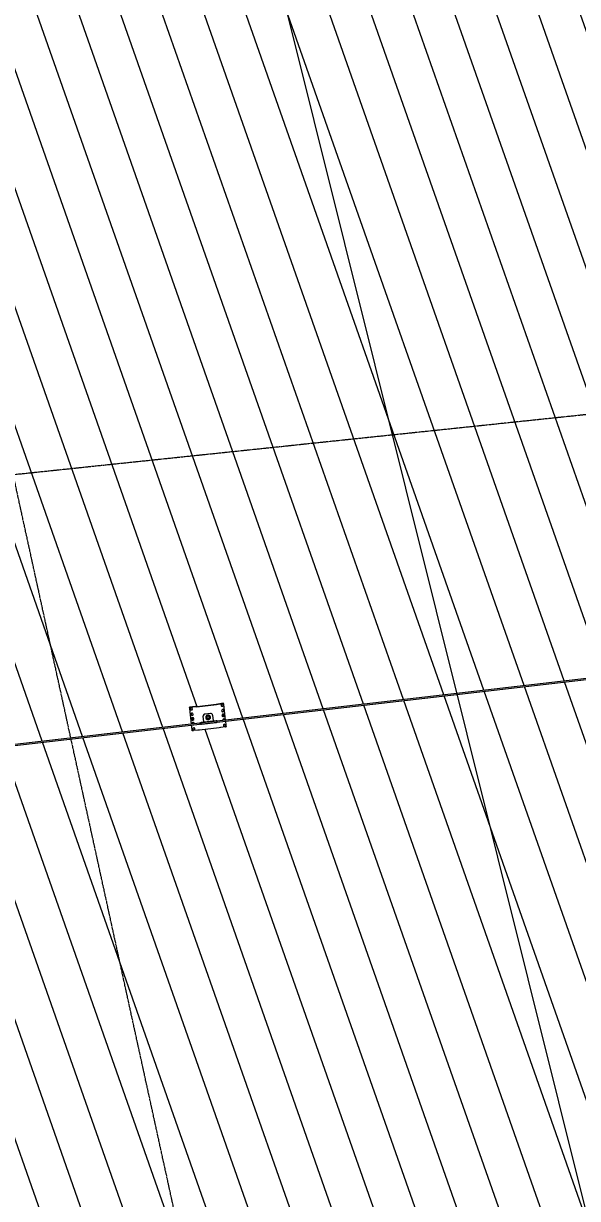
# Model space of a CAD drawing. Header units: millimetres. Extents: x -2355779 to -2216356, y 3874558 to 4068437.
# Drawn here: x -2323301 to -2318621, y 3975290 to 3985221 of the extents above; entities that cross this region are included whole.
import ezdxf

# ---------------------------------------------------------------- set-up
doc = ezdxf.new("R2010")
doc.units = ezdxf.units.MM
doc.linetypes.add('Grid Line', pattern=[21, 12, -3, 3, -3])
for name, color, linetype, lineweight in [('A-ANNO-DIMS', 211, 'Continuous', 5), ('A-ANNO-DIMS-200', 211, 'Continuous', 5), ('A-ROOF-PATT', 132, 'Continuous', 5), ('G-ANNO-SYMB', 111, 'Continuous', 5), ('Q-SPCQ', 91, 'Continuous', 5), ('S-GRID', 1, 'Continuous', 5)]:
    doc.layers.add(name, color=color, linetype=linetype, lineweight=lineweight)
doc.styles.add('Arial', font='arial.ttf', dxfattribs={"height": 500})
doc.dimstyles.new('2_5-Diagonal-_deg_-Decimal_O', dxfattribs={"dimscale": 304.8, "dimtxt": 510.1297, "dimasz": 0.984252, "dimexe": 0.656168, "dimexo": 0.0625, "dimgap": 0.984252, "dimtad": 1, "dimdec": 0, "dimzin": 0, "dimdsep": 46, "dimtxsty": 'Arial', "dimblk1": 'OBLIQUE', "dimblk2": 'OBLIQUE', "dimsah": 1, "dimcen": 0.09, "dimdle": 0.656168, "dimazin": 0, "dimtfac": 1, "dimtdec": 4, "dimtix": 1, "dimtmove": 0, "dimatfit": 3, "dimfxl": 3.28084, "dimfxlon": 1, "dimtvp": 1, "dimtfill": 1, "dimtolj": 1, "dimtzin": 0, "dimlwd": 15, "dimlwe": 15, "dimarcsym": 2})

# ---------------------------------------------------------------- blocks, each defined once
blk = doc.blocks.new('Static Line_Sayfa_Metal Deck_Pan Mount - Up to 15 _ pitch - Max 2 Users-1848369-GA - Part B 6m')
at = {"layer": 'Q-SPCQ'}
for p, q in [((-2316003.8, 3979979.9), (-2348375.7, 3976235.9)), ((-2348375.7, 3976227.9), (-2316002.9, 3979972)), ((-2321848.9, 3979447.5), (-2321898.5, 3979441.8)), ((-2321898.5, 3979441.6), (-2321848.8, 3979447.3)), ((-2321897.3, 3979431.6), (-2321898.5, 3979441.6)), ((-2321882.1, 3979299.4), (-2321897.3, 3979431.6)), ((-2321890.4, 3979426.1), (-2321890.4, 3979426)), ((-2321849.6, 3979447.3), (-2321888.6, 3979442.8)), ((-2321888.5, 3979442.7), (-2321851.1, 3979447)), ((-2321873.4, 3979432), (-2321873.4, 3979432.1)), ((-2321868.2, 3979386.6), (-2321868.2, 3979386.7)), ((-2321850.1, 3979447.1), (-2321836.9, 3979446.1)), ((-2321848.8, 3979447.3), (-2321848.9, 3979447.5)), ((-2321835.4, 3979446.4), (-2321848.6, 3979447.3)), ((-2321835.9, 3979446.2), (-2321671.2, 3979465.2)), ((-2321672.8, 3979465.1), (-2321834.4, 3979446.4)), ((-2321720.7, 3979389.1), (-2321770.4, 3979383.4)), ((-2321720.7, 3979389), (-2321770.3, 3979383.2)), ((-2321660.3, 3979469.1), (-2321671.8, 3979465.3)), ((-2321670.3, 3979465.4), (-2321658.7, 3979469.2)), ((-2321610.5, 3979475.1), (-2321660.1, 3979469.3)), ((-2321660.1, 3979469.2), (-2321610.4, 3979474.9)), ((-2321620.4, 3979473.8), (-2321659.3, 3979469.3)), ((-2321657.7, 3979469.3), (-2321620.3, 3979473.7)), ((-2321632.2, 3979456), (-2321632.1, 3979455.9)), ((-2321626.9, 3979410.6), (-2321626.9, 3979410.5)), ((-2321615.2, 3979461.9), (-2321615.2, 3979461.9)), ((-2321610.4, 3979474.9), (-2321610.5, 3979475.1)), ((-2321609.3, 3979464.9), (-2321610.4, 3979474.9)), ((-2321609.9, 3979416.5), (-2321610, 3979416.6)), ((-2321609.7, 3979467.1), (-2321609.8, 3979467.2)), ((-2321594, 3979332.7), (-2321609.3, 3979464.9)), ((-2321885.2, 3979380.7), (-2321885.2, 3979380.6)), ((-2321876.8, 3979253), (-2321881.3, 3979292.6)), ((-2321877.3, 3979346.4), (-2321872.8, 3979349.8)), ((-2321876.6, 3979340.8), (-2321877.3, 3979346.4)), ((-2321872.7, 3979349.6), (-2321877.2, 3979346.1)), ((-2321877.2, 3979346.1), (-2321876.5, 3979340.5)), ((-2321876.5, 3979340.5), (-2321871.4, 3979338.3)), ((-2321876.1, 3979301.3), (-2321876, 3979301.3)), ((-2321876, 3979301.3), (-2321875.9, 3979300.9)), ((-2321872.7, 3979349.6), (-2321872.8, 3979349.8)), ((-2321872.8, 3979349.8), (-2321867.7, 3979347.5)), ((-2321867.6, 3979347.2), (-2321872.7, 3979349.6)), ((-2321871.4, 3979338.3), (-2321866.9, 3979341.7)), ((-2321866.9, 3979341.7), (-2321867.6, 3979347.2)), ((-2321859.1, 3979307.2), (-2321859.1, 3979307.3)), ((-2321802.2, 3979311.6), (-2321806.3, 3979310.1)), ((-2321805.1, 3979299.7), (-2321800.8, 3979299.2)), ((-2321799.9, 3979312.1), (-2321802.2, 3979311.6)), ((-2321798.4, 3979299.2), (-2321800.8, 3979299.2)), ((-2321674, 3979326.7), (-2321799.9, 3979312.1)), ((-2321798.4, 3979299.2), (-2321672.5, 3979313.7)), ((-2321777.9, 3979317.5), (-2321783.5, 3979366.6)), ((-2321760.8, 3979349.7), (-2321760.8, 3979349.6)), ((-2321753.1, 3979352.3), (-2321753, 3979351.9)), ((-2321751, 3979352.5), (-2321751, 3979352.4)), ((-2321732.7, 3979358.9), (-2321732.7, 3979358.9)), ((-2321730.8, 3979359.7), (-2321730.9, 3979360.1)), ((-2321723.3, 3979362.8), (-2321723.3, 3979362.9)), ((-2321704.8, 3979379.1), (-2321704.9, 3979379.2)), ((-2321704.1, 3979375.8), (-2321698.4, 3979326.7)), ((-2321674, 3979326.7), (-2321671.7, 3979326.7)), ((-2321672.5, 3979313.7), (-2321670.2, 3979314.3)), ((-2321667.3, 3979326.1), (-2321671.7, 3979326.7)), ((-2321670.2, 3979314.3), (-2321666.1, 3979315.8)), ((-2321614.5, 3979379.7), (-2321619, 3979376.3)), ((-2321619, 3979376.3), (-2321618.4, 3979370.7)), ((-2321614.5, 3979379.4), (-2321618.9, 3979376)), ((-2321618.9, 3979376), (-2321618.3, 3979370.4)), ((-2321618.3, 3979370.4), (-2321613.2, 3979368.2)), ((-2321617.8, 3979331.2), (-2321617.8, 3979331.1)), ((-2321617.8, 3979331.1), (-2321617.7, 3979330.8)), ((-2321609.4, 3979377.4), (-2321614.5, 3979379.7)), ((-2321614.5, 3979379.4), (-2321614.5, 3979379.7)), ((-2321609.3, 3979377.1), (-2321614.5, 3979379.4)), ((-2321613.2, 3979368.2), (-2321608.7, 3979371.5)), ((-2321612.6, 3979285.8), (-2321612.6, 3979285.8)), ((-2321608.7, 3979371.5), (-2321609.3, 3979377.1)), ((-2321600.8, 3979337.1), (-2321600.8, 3979337.2)), ((-2321595.6, 3979291.7), (-2321595.6, 3979291.8)), ((-2321588.7, 3979286.3), (-2321593.3, 3979325.9)), ((-2321587.6, 3979276.5), (-2321588.7, 3979286.3)), ((-2321875.7, 3979243.2), (-2321876.8, 3979253)), ((-2321876.3, 3979250.9), (-2321876.3, 3979250.8)), ((-2321866.5, 3979244.2), (-2321875.7, 3979243.2)), ((-2321870.8, 3979256), (-2321870.8, 3979255.9)), ((-2321828.3, 3979248.5), (-2321865.7, 3979244.2)), ((-2321853.8, 3979261.9), (-2321853.9, 3979261.9)), ((-2321814, 3979247.7), (-2321827.3, 3979248.6)), ((-2321648.4, 3979266.8), (-2321813.1, 3979247.7)), ((-2321635.9, 3979270.8), (-2321647.4, 3979266.9)), ((-2321597.5, 3979275.2), (-2321634.9, 3979270.9)), ((-2321587.6, 3979276.5), (-2321596.7, 3979275.4))]:
    blk.add_line(p, q, dxfattribs=at)
at = {"layer": 'Q-SPCQ', "flags": 128}
for points in [[(-2321890.4, 3979426), (-2321890.3, 3979425.7), (-2321890.1, 3979425.4), (-2321890, 3979425), (-2321889.8, 3979424.7), (-2321889.6, 3979424.4), (-2321889.4, 3979424.1), (-2321889.2, 3979423.8), (-2321889, 3979423.5), (-2321888.8, 3979423.2), (-2321888.6, 3979423), (-2321888.3, 3979422.7), (-2321888.1, 3979422.4), (-2321887.8, 3979422.2), (-2321887.5, 3979422), (-2321887.2, 3979421.8), (-2321886.9, 3979421.6), (-2321886.6, 3979421.4), (-2321886.3, 3979421.2), (-2321886, 3979421), (-2321885.7, 3979420.8), (-2321885.3, 3979420.7), (-2321885, 3979420.6), (-2321884.7, 3979420.5), (-2321884.3, 3979420.4), (-2321884, 3979420.3), (-2321883.6, 3979420.2), (-2321883.3, 3979420.1), (-2321882.9, 3979420.1), (-2321882.6, 3979420), (-2321882.2, 3979420), (-2321881.8, 3979420), (-2321881.5, 3979420), (-2321881.1, 3979420.1), (-2321880.9, 3979420.1)], [(-2321880.9, 3979420.1), (-2321880.5, 3979420.1), (-2321880.2, 3979420.2), (-2321879.8, 3979420.3), (-2321879.5, 3979420.4), (-2321879.1, 3979420.5), (-2321878.8, 3979420.6), (-2321878.4, 3979420.7), (-2321878.1, 3979420.9), (-2321877.8, 3979421), (-2321877.5, 3979421.2), (-2321877.2, 3979421.4), (-2321876.9, 3979421.6), (-2321876.6, 3979421.8), (-2321876.3, 3979422), (-2321876, 3979422.2), (-2321875.7, 3979422.5), (-2321875.5, 3979422.7), (-2321875.2, 3979423), (-2321875, 3979423.2), (-2321874.8, 3979423.5), (-2321874.6, 3979423.8), (-2321874.4, 3979424.1), (-2321874.2, 3979424.4), (-2321874, 3979424.7), (-2321873.8, 3979425.1), (-2321873.7, 3979425.4), (-2321873.5, 3979425.7), (-2321873.4, 3979426), (-2321873.3, 3979426.4), (-2321873.2, 3979426.7), (-2321873.1, 3979427.1), (-2321873, 3979427.4), (-2321873, 3979427.8), (-2321872.9, 3979428.2), (-2321872.9, 3979428.5), (-2321872.9, 3979428.9), (-2321872.9, 3979429.2), (-2321872.9, 3979429.6), (-2321873, 3979429.9), (-2321873, 3979430.3), (-2321873.1, 3979430.7), (-2321873.1, 3979431), (-2321873.2, 3979431.4), (-2321873.3, 3979431.7), (-2321873.4, 3979432)], [(-2321875.7, 3979374.7), (-2321875.3, 3979374.7), (-2321874.9, 3979374.8), (-2321874.6, 3979374.9), (-2321874.2, 3979375), (-2321873.9, 3979375.1), (-2321873.6, 3979375.2), (-2321873.2, 3979375.3), (-2321872.9, 3979375.5), (-2321872.6, 3979375.6), (-2321872.3, 3979375.8), (-2321871.9, 3979376), (-2321871.6, 3979376.2), (-2321871.3, 3979376.4), (-2321871.1, 3979376.6), (-2321870.8, 3979376.8), (-2321870.5, 3979377.1), (-2321870.3, 3979377.3), (-2321870, 3979377.6), (-2321869.8, 3979377.9), (-2321869.6, 3979378.1), (-2321869.3, 3979378.4), (-2321869.1, 3979378.7), (-2321868.9, 3979379), (-2321868.8, 3979379.4), (-2321868.6, 3979379.7), (-2321868.5, 3979380), (-2321868.3, 3979380.3), (-2321868.2, 3979380.7), (-2321868.1, 3979381), (-2321868, 3979381.4), (-2321867.9, 3979381.7), (-2321867.8, 3979382.1), (-2321867.8, 3979382.4), (-2321867.7, 3979382.8), (-2321867.7, 3979383.1), (-2321867.7, 3979383.5), (-2321867.7, 3979383.8), (-2321867.7, 3979384.2), (-2321867.7, 3979384.6), (-2321867.8, 3979384.9), (-2321867.8, 3979385.3), (-2321867.9, 3979385.6), (-2321868, 3979386), (-2321868.1, 3979386.3), (-2321868.2, 3979386.6)], [(-2321632.1, 3979455.9), (-2321632, 3979455.6), (-2321631.9, 3979455.2), (-2321631.7, 3979454.9), (-2321631.5, 3979454.6), (-2321631.4, 3979454.3), (-2321631.2, 3979454), (-2321631, 3979453.7), (-2321630.8, 3979453.4), (-2321630.5, 3979453.1), (-2321630.3, 3979452.8), (-2321630.1, 3979452.6), (-2321629.8, 3979452.3), (-2321629.5, 3979452.1), (-2321629.2, 3979451.8), (-2321629, 3979451.6), (-2321628.7, 3979451.4), (-2321628.4, 3979451.2), (-2321628.1, 3979451), (-2321627.7, 3979450.9), (-2321627.4, 3979450.7), (-2321627.1, 3979450.6), (-2321626.7, 3979450.4), (-2321626.4, 3979450.3), (-2321626.1, 3979450.2), (-2321625.7, 3979450.1), (-2321625.4, 3979450.1), (-2321625, 3979450), (-2321624.7, 3979449.9), (-2321624.3, 3979449.9), (-2321623.9, 3979449.9), (-2321623.6, 3979449.9), (-2321623.2, 3979449.9), (-2321622.9, 3979449.9), (-2321622.6, 3979449.9)], [(-2321626.9, 3979410.5), (-2321626.8, 3979410.2), (-2321626.6, 3979409.8), (-2321626.5, 3979409.5), (-2321626.3, 3979409.2), (-2321626.1, 3979408.9), (-2321626, 3979408.6), (-2321625.8, 3979408.3), (-2321625.5, 3979408), (-2321625.3, 3979407.7), (-2321625.1, 3979407.4), (-2321624.8, 3979407.2), (-2321624.6, 3979406.9), (-2321624.3, 3979406.7), (-2321624, 3979406.5), (-2321623.7, 3979406.2), (-2321623.4, 3979406), (-2321623.1, 3979405.8), (-2321622.8, 3979405.7), (-2321622.5, 3979405.5), (-2321622.2, 3979405.3), (-2321621.9, 3979405.2), (-2321621.5, 3979405.1), (-2321621.2, 3979404.9), (-2321620.8, 3979404.8), (-2321620.5, 3979404.7), (-2321620.1, 3979404.7), (-2321619.8, 3979404.6), (-2321619.4, 3979404.6), (-2321619.1, 3979404.5), (-2321618.7, 3979404.5), (-2321618.4, 3979404.5), (-2321618, 3979404.5), (-2321617.6, 3979404.5), (-2321617.4, 3979404.6)], [(-2321622.6, 3979449.9), (-2321622.3, 3979450), (-2321621.9, 3979450.1), (-2321621.5, 3979450.1), (-2321621.2, 3979450.2), (-2321620.9, 3979450.3), (-2321620.5, 3979450.4), (-2321620.2, 3979450.6), (-2321619.9, 3979450.7), (-2321619.5, 3979450.9), (-2321619.2, 3979451.1), (-2321618.9, 3979451.2), (-2321618.6, 3979451.4), (-2321618.3, 3979451.6), (-2321618, 3979451.9), (-2321617.7, 3979452.1), (-2321617.5, 3979452.3), (-2321617.2, 3979452.6), (-2321617, 3979452.8), (-2321616.7, 3979453.1), (-2321616.5, 3979453.4), (-2321616.3, 3979453.7), (-2321616.1, 3979454), (-2321615.9, 3979454.3), (-2321615.7, 3979454.6), (-2321615.6, 3979454.9), (-2321615.4, 3979455.2), (-2321615.3, 3979455.6), (-2321615.1, 3979455.9), (-2321615, 3979456.3), (-2321614.9, 3979456.6), (-2321614.9, 3979457), (-2321614.8, 3979457.3), (-2321614.7, 3979457.7), (-2321614.7, 3979458), (-2321614.7, 3979458.4), (-2321614.6, 3979458.7), (-2321614.6, 3979459.1), (-2321614.7, 3979459.5), (-2321614.7, 3979459.8), (-2321614.7, 3979460.2), (-2321614.8, 3979460.5), (-2321614.9, 3979460.9), (-2321615, 3979461.2), (-2321615.1, 3979461.6), (-2321615.2, 3979461.9)], [(-2321617.4, 3979404.6), (-2321617, 3979404.6), (-2321616.7, 3979404.7), (-2321616.3, 3979404.8), (-2321616, 3979404.8), (-2321615.6, 3979405), (-2321615.3, 3979405.1), (-2321615, 3979405.2), (-2321614.6, 3979405.3), (-2321614.3, 3979405.5), (-2321614, 3979405.7), (-2321613.7, 3979405.9), (-2321613.4, 3979406.1), (-2321613.1, 3979406.3), (-2321612.8, 3979406.5), (-2321612.5, 3979406.7), (-2321612.3, 3979407), (-2321612, 3979407.2), (-2321611.8, 3979407.5), (-2321611.5, 3979407.7), (-2321611.3, 3979408), (-2321611.1, 3979408.3), (-2321610.9, 3979408.6), (-2321610.7, 3979408.9), (-2321610.5, 3979409.2), (-2321610.3, 3979409.5), (-2321610.2, 3979409.9), (-2321610.1, 3979410.2), (-2321609.9, 3979410.5), (-2321609.8, 3979410.9), (-2321609.7, 3979411.2), (-2321609.6, 3979411.6), (-2321609.6, 3979411.9), (-2321609.5, 3979412.3), (-2321609.5, 3979412.6), (-2321609.4, 3979413), (-2321609.4, 3979413.4), (-2321609.4, 3979413.7), (-2321609.4, 3979414.1), (-2321609.5, 3979414.4), (-2321609.5, 3979414.8), (-2321609.6, 3979415.1), (-2321609.6, 3979415.5), (-2321609.7, 3979415.9), (-2321609.8, 3979416.2), (-2321609.9, 3979416.5)], [(-2321885.2, 3979380.6), (-2321885, 3979380.3), (-2321884.9, 3979380), (-2321884.8, 3979379.7), (-2321884.6, 3979379.3), (-2321884.4, 3979379), (-2321884.2, 3979378.7), (-2321884, 3979378.4), (-2321883.8, 3979378.1), (-2321883.6, 3979377.8), (-2321883.3, 3979377.6), (-2321883.1, 3979377.3), (-2321882.8, 3979377.1), (-2321882.6, 3979376.8), (-2321882.3, 3979376.6), (-2321882, 3979376.4), (-2321881.7, 3979376.2), (-2321881.4, 3979376), (-2321881.1, 3979375.8), (-2321880.8, 3979375.6), (-2321880.5, 3979375.5), (-2321880.1, 3979375.3), (-2321879.8, 3979375.2), (-2321879.4, 3979375.1), (-2321879.1, 3979375), (-2321878.8, 3979374.9), (-2321878.4, 3979374.8), (-2321878.1, 3979374.7), (-2321877.7, 3979374.7), (-2321877.3, 3979374.7), (-2321877, 3979374.6), (-2321876.6, 3979374.6), (-2321876.3, 3979374.6), (-2321875.9, 3979374.7), (-2321875.7, 3979374.7)], [(-2321858.7, 3979302.7), (-2321858.6, 3979303), (-2321858.6, 3979303.4), (-2321858.6, 3979303.8), (-2321858.6, 3979304.1), (-2321858.6, 3979304.5), (-2321858.6, 3979304.8), (-2321858.6, 3979305.2), (-2321858.6, 3979305.6), (-2321858.7, 3979305.9), (-2321858.8, 3979306.3), (-2321858.9, 3979306.6), (-2321859, 3979307), (-2321859.1, 3979307.2)], [(-2321753, 3979351.9), (-2321752.8, 3979351.5), (-2321752.6, 3979351), (-2321752.4, 3979350.6), (-2321752.2, 3979350.2), (-2321752, 3979349.8), (-2321751.7, 3979349.4), (-2321751.5, 3979349), (-2321751.2, 3979348.6), (-2321750.9, 3979348.3), (-2321750.6, 3979347.9), (-2321750.3, 3979347.6), (-2321749.9, 3979347.2), (-2321749.6, 3979346.9), (-2321749.2, 3979346.6), (-2321748.9, 3979346.3), (-2321748.5, 3979346.1), (-2321748.1, 3979345.8), (-2321747.7, 3979345.6), (-2321747.3, 3979345.4), (-2321746.8, 3979345.2), (-2321746.4, 3979345), (-2321746, 3979344.8), (-2321745.5, 3979344.6), (-2321745.1, 3979344.5), (-2321744.6, 3979344.4), (-2321744.2, 3979344.3), (-2321743.7, 3979344.2), (-2321743.2, 3979344.2), (-2321742.8, 3979344.1), (-2321742.3, 3979344.1), (-2321741.8, 3979344.1), (-2321741.4, 3979344.1), (-2321740.9, 3979344.1), (-2321740.6, 3979344.2)], [(-2321751, 3979352.4), (-2321750.9, 3979352.1), (-2321750.7, 3979351.7), (-2321750.6, 3979351.4), (-2321750.4, 3979351), (-2321750.2, 3979350.7), (-2321750, 3979350.4), (-2321749.8, 3979350), (-2321749.5, 3979349.7), (-2321749.3, 3979349.4), (-2321749, 3979349.1), (-2321748.8, 3979348.8), (-2321748.5, 3979348.6), (-2321748.2, 3979348.3), (-2321747.9, 3979348.1), (-2321747.6, 3979347.8), (-2321747.3, 3979347.6), (-2321746.9, 3979347.4), (-2321746.6, 3979347.2), (-2321746.3, 3979347), (-2321745.9, 3979346.8), (-2321745.6, 3979346.7), (-2321745.2, 3979346.5), (-2321744.8, 3979346.4), (-2321744.5, 3979346.3), (-2321744.1, 3979346.2), (-2321743.7, 3979346.1), (-2321743.3, 3979346.1), (-2321742.9, 3979346), (-2321742.5, 3979346), (-2321742.2, 3979346), (-2321741.8, 3979346), (-2321741.4, 3979346), (-2321741, 3979346), (-2321740.7, 3979346)], [(-2321740.7, 3979346), (-2321740.4, 3979346.1), (-2321740, 3979346.1), (-2321739.6, 3979346.2), (-2321739.2, 3979346.3), (-2321738.8, 3979346.4), (-2321738.5, 3979346.6), (-2321738.1, 3979346.7), (-2321737.8, 3979346.9), (-2321737.4, 3979347), (-2321737.1, 3979347.2), (-2321736.7, 3979347.4), (-2321736.4, 3979347.6), (-2321736.1, 3979347.8), (-2321735.8, 3979348.1), (-2321735.5, 3979348.3), (-2321735.2, 3979348.6), (-2321734.9, 3979348.9), (-2321734.7, 3979349.1), (-2321734.4, 3979349.4), (-2321734.2, 3979349.7), (-2321733.9, 3979350), (-2321733.7, 3979350.4), (-2321733.5, 3979350.7), (-2321733.3, 3979351), (-2321733.1, 3979351.4), (-2321733, 3979351.7), (-2321732.8, 3979352.1), (-2321732.7, 3979352.5), (-2321732.6, 3979352.8), (-2321732.5, 3979353.2), (-2321732.4, 3979353.6), (-2321732.3, 3979354), (-2321732.2, 3979354.3), (-2321732.2, 3979354.7), (-2321732.2, 3979355.1), (-2321732.2, 3979355.5), (-2321732.2, 3979355.9), (-2321732.2, 3979356.3), (-2321732.2, 3979356.7), (-2321732.3, 3979357), (-2321732.3, 3979357.4), (-2321732.4, 3979357.8), (-2321732.5, 3979358.2), (-2321732.6, 3979358.6), (-2321732.7, 3979358.9)], [(-2321740.6, 3979344.2), (-2321740.1, 3979344.2), (-2321739.6, 3979344.3), (-2321739.2, 3979344.4), (-2321738.7, 3979344.5), (-2321738.3, 3979344.7), (-2321737.8, 3979344.8), (-2321737.4, 3979345), (-2321737, 3979345.2), (-2321736.5, 3979345.4), (-2321736.1, 3979345.6), (-2321735.7, 3979345.8), (-2321735.3, 3979346.1), (-2321734.9, 3979346.4), (-2321734.6, 3979346.7), (-2321734.2, 3979347), (-2321733.9, 3979347.3), (-2321733.5, 3979347.6), (-2321733.2, 3979347.9), (-2321732.9, 3979348.3), (-2321732.6, 3979348.7), (-2321732.3, 3979349), (-2321732.1, 3979349.4), (-2321731.8, 3979349.8), (-2321731.6, 3979350.2), (-2321731.4, 3979350.7), (-2321731.2, 3979351.1), (-2321731, 3979351.5), (-2321730.8, 3979351.9), (-2321730.7, 3979352.4), (-2321730.5, 3979352.8), (-2321730.4, 3979353.3), (-2321730.3, 3979353.8), (-2321730.3, 3979354.2), (-2321730.2, 3979354.7), (-2321730.2, 3979355.2), (-2321730.2, 3979355.6), (-2321730.2, 3979356.1), (-2321730.2, 3979356.6), (-2321730.2, 3979357), (-2321730.3, 3979357.5), (-2321730.4, 3979358), (-2321730.5, 3979358.4), (-2321730.6, 3979358.9), (-2321730.7, 3979359.3), (-2321730.8, 3979359.7)], [(-2321612.6, 3979285.8), (-2321612.4, 3979285.4), (-2321612.3, 3979285.1), (-2321612.1, 3979284.8), (-2321612, 3979284.5), (-2321611.8, 3979284.1), (-2321611.6, 3979283.8), (-2321611.4, 3979283.5), (-2321611.2, 3979283.2), (-2321611, 3979283), (-2321610.7, 3979282.7), (-2321610.5, 3979282.4), (-2321610.2, 3979282.2), (-2321610, 3979281.9), (-2321609.7, 3979281.7), (-2321609.4, 3979281.5), (-2321609.1, 3979281.3), (-2321608.8, 3979281.1), (-2321608.5, 3979280.9), (-2321608.2, 3979280.7), (-2321607.8, 3979280.6), (-2321607.5, 3979280.4), (-2321607.2, 3979280.3), (-2321606.8, 3979280.2), (-2321606.5, 3979280.1), (-2321606.1, 3979280), (-2321605.8, 3979279.9), (-2321605.4, 3979279.9), (-2321605.1, 3979279.8), (-2321604.7, 3979279.8), (-2321604.4, 3979279.8), (-2321604, 3979279.8), (-2321603.6, 3979279.8), (-2321603.3, 3979279.8), (-2321603, 3979279.8)], [(-2321603, 3979279.8), (-2321602.7, 3979279.9), (-2321602.3, 3979279.9), (-2321602, 3979280), (-2321601.6, 3979280.1), (-2321601.3, 3979280.2), (-2321600.9, 3979280.3), (-2321600.6, 3979280.4), (-2321600.3, 3979280.6), (-2321600, 3979280.8), (-2321599.6, 3979280.9), (-2321599.3, 3979281.1), (-2321599, 3979281.3), (-2321598.7, 3979281.5), (-2321598.4, 3979281.7), (-2321598.2, 3979282), (-2321597.9, 3979282.2), (-2321597.6, 3979282.5), (-2321597.4, 3979282.7), (-2321597.2, 3979283), (-2321596.9, 3979283.3), (-2321596.7, 3979283.6), (-2321596.5, 3979283.9), (-2321596.3, 3979284.2), (-2321596.2, 3979284.5), (-2321596, 3979284.8), (-2321595.8, 3979285.1), (-2321595.7, 3979285.4), (-2321595.6, 3979285.8), (-2321595.5, 3979286.1), (-2321595.4, 3979286.5), (-2321595.3, 3979286.8), (-2321595.2, 3979287.2), (-2321595.2, 3979287.5), (-2321595.1, 3979287.9), (-2321595.1, 3979288.2), (-2321595.1, 3979288.6), (-2321595.1, 3979289), (-2321595.1, 3979289.3), (-2321595.1, 3979289.7), (-2321595.2, 3979290), (-2321595.2, 3979290.4), (-2321595.3, 3979290.7), (-2321595.4, 3979291.1), (-2321595.5, 3979291.4), (-2321595.6, 3979291.7)], [(-2321600.4, 3979332.6), (-2321600.4, 3979332.9), (-2321600.3, 3979333.3), (-2321600.3, 3979333.6), (-2321600.3, 3979334), (-2321600.3, 3979334.3), (-2321600.3, 3979334.7), (-2321600.3, 3979335.1), (-2321600.4, 3979335.4), (-2321600.4, 3979335.8), (-2321600.5, 3979336.1), (-2321600.6, 3979336.5), (-2321600.7, 3979336.8), (-2321600.8, 3979337.1)], [(-2321870.8, 3979255.9), (-2321870.7, 3979255.6), (-2321870.6, 3979255.2), (-2321870.4, 3979254.9), (-2321870.2, 3979254.6), (-2321870.1, 3979254.3), (-2321869.9, 3979254), (-2321869.7, 3979253.7), (-2321869.4, 3979253.4), (-2321869.2, 3979253.1), (-2321869, 3979252.8), (-2321868.7, 3979252.6), (-2321868.5, 3979252.3), (-2321868.2, 3979252.1), (-2321867.9, 3979251.8), (-2321867.6, 3979251.6), (-2321867.4, 3979251.4), (-2321867.1, 3979251.2), (-2321866.7, 3979251), (-2321866.4, 3979250.9), (-2321866.1, 3979250.7), (-2321865.8, 3979250.6), (-2321865.4, 3979250.4), (-2321865.1, 3979250.3), (-2321864.8, 3979250.2), (-2321864.4, 3979250.1), (-2321864.1, 3979250.1), (-2321863.7, 3979250), (-2321863.3, 3979249.9), (-2321863, 3979249.9), (-2321862.6, 3979249.9), (-2321862.3, 3979249.9), (-2321861.9, 3979249.9), (-2321861.5, 3979249.9), (-2321861.3, 3979249.9)], [(-2321861.3, 3979249.9), (-2321860.9, 3979250), (-2321860.6, 3979250.1), (-2321860.2, 3979250.1), (-2321859.9, 3979250.2), (-2321859.5, 3979250.3), (-2321859.2, 3979250.4), (-2321858.9, 3979250.6), (-2321858.5, 3979250.7), (-2321858.2, 3979250.9), (-2321857.9, 3979251.1), (-2321857.6, 3979251.2), (-2321857.3, 3979251.4), (-2321857, 3979251.6), (-2321856.7, 3979251.9), (-2321856.4, 3979252.1), (-2321856.2, 3979252.3), (-2321855.9, 3979252.6), (-2321855.7, 3979252.8), (-2321855.4, 3979253.1), (-2321855.2, 3979253.4), (-2321855, 3979253.7), (-2321854.8, 3979254), (-2321854.6, 3979254.3), (-2321854.4, 3979254.6), (-2321854.2, 3979254.9), (-2321854.1, 3979255.2), (-2321854, 3979255.6), (-2321853.8, 3979255.9), (-2321853.7, 3979256.3), (-2321853.6, 3979256.6), (-2321853.5, 3979257), (-2321853.5, 3979257.3), (-2321853.4, 3979257.7), (-2321853.4, 3979258), (-2321853.3, 3979258.4), (-2321853.3, 3979258.7), (-2321853.3, 3979259.1), (-2321853.3, 3979259.5), (-2321853.4, 3979259.8), (-2321853.4, 3979260.2), (-2321853.5, 3979260.5), (-2321853.6, 3979260.9), (-2321853.6, 3979261.2), (-2321853.7, 3979261.6), (-2321853.8, 3979261.9)]]:
    blk.add_lwpolyline(points, dxfattribs=at)
at = {"layer": 'Q-SPCQ'}
for centre, major_axis, ratio, start_param, end_param in [((-2321887.4, 3979432.8), (9.43, 3.32), 0.99863, 1.347635, 2.918431), ((-2321887.4, 3979432.7), (9.43, 3.32), 0.99863, 1.347635, 2.918431), ((-2321881.9, 3979429.1), (8.49, 2.98), 0.99863, 1.347635, 3.141593), ((-2321881.9, 3979429.1), (8.49, 2.98), 0.99863, 3.502719, 4.489228), ((-2321876.7, 3979383.7), (8.49, 2.98), 0.99863, 1.347635, 3.141593), ((-2321881.9, 3979429.1), (8.49, 2.98), 0.99863, 0.300437, 1.347635), ((-2321881.9, 3979429.1), (8.49, 2.98), 0.99863, 4.489228, 5.408181), ((-2321876.7, 3979383.7), (8.49, 2.98), 0.99863, 0.300437, 1.347635), ((-2321881.9, 3979429.1), (8.49, 2.98), 0.99863, 5.536425, 6.283185), ((-2321876.7, 3979383.7), (8.49, 2.98), 0.99863, 5.797562, 6.283185), ((-2321851.1, 3979446.9), (0.993, 0.114), 0.051038, 0.263758, 1.582394), ((-2321849.6, 3979447.2), (0.993, 0.114), 0.051038, 0.263758, 1.582394), ((-2321835.9, 3979446.2), (0.993, 0.114), 0.051038, 3.40535, 4.723987), ((-2321834.4, 3979446.5), (0.993, 0.114), 0.051038, 3.40535, 4.723987), ((-2321768.6, 3979368.3), (14.2, 5), 0.99863, 1.347635, 2.918431), ((-2321768.7, 3979368.5), (14.2, 5), 0.99863, 1.347635, 1.598944), ((-2321719, 3979374.2), (14.2, 5), 0.99863, 0.038638, 1.347635), ((-2321719, 3979374.1), (14.2, 5), 0.99863, 6.060024, 7.63082), ((-2321672.8, 3979465.2), (0.993, 0.114), 0.051038, 4.723987, 6.042624), ((-2321671.2, 3979465.3), (0.993, 0.114), 0.051038, 4.723987, 6.042624), ((-2321659.3, 3979469.2), (0.993, 0.114), 0.051038, 1.582394, 1.802167), ((-2321657.7, 3979469.3), (0.993, 0.114), 0.051038, 1.582394, 2.901031), ((-2321623.7, 3979458.9), (8.49, 2.98), 0.99863, 1.347635, 3.44203), ((-2321623.7, 3979458.9), (8.49, 2.98), 0.99863, 3.541054, 4.489228), ((-2321618.4, 3979413.6), (8.49, 2.98), 0.99863, 1.347635, 3.44203), ((-2321613.9, 3979373.9), (10.4, 3.6), 0.99863, 1.347635, 4.489228), ((-2321618.4, 3979413.6), (8.49, 2.98), 0.99863, 3.541054, 4.489228), ((-2321623.7, 3979458.9), (8.49, 2.98), 0.99863, 5.536425, 7.63082), ((-2321623.7, 3979458.9), (8.49, 2.98), 0.99863, 4.489228, 5.459951), ((-2321619.2, 3979463.8), (9.43, 3.32), 0.99863, 0.038638, 1.347635), ((-2321619.2, 3979463.7), (9.43, 3.32), 0.99863, 6.060024, 7.63082), ((-2321618.4, 3979413.6), (8.49, 2.98), 0.99863, 5.536425, 7.63082), ((-2321618.4, 3979413.6), (8.49, 2.98), 0.99863, 4.489228, 5.408181), ((-2321613.9, 3979373.9), (10.4, 3.6), 0.99863, 4.489228, 7.63082), ((-2321872.1, 3979344), (10.4, 3.6), 0.99863, 1.347635, 4.489228), ((-2321876.7, 3979383.7), (8.49, 2.98), 0.99863, 3.502719, 4.489228), ((-2321867.6, 3979304.3), (8.49, 2.98), 0.99863, 1.347635, 3.141593), ((-2321876.7, 3979383.7), (8.49, 2.98), 0.99863, 4.489228, 5.408181), ((-2321872.1, 3979344), (10.4, 3.6), 0.99863, 4.489228, 7.63082), ((-2321867.6, 3979304.3), (8.49, 2.98), 0.99863, 5.685331, 7.63082), ((-2321805.7, 3979304.9), (-0.6, 5.18), 0.011583, 0.002734, 0.472535), ((-2321805.7, 3979304.9), (-0.6, 5.18), 0.011583, 4.675347, 6.283185), ((-2321805.7, 3979304.9), (-0.6, 5.18), 0.011583, 3.141593, 4.661325), ((-2321805.7, 3979304.9), (-0.6, 5.18), 0.011583, 2.56693, 3.138859), ((-2321768.7, 3979368.5), (14.2, 5), 0.99863, 1.609434, 2.918431), ((-2321777.8, 3979317.3), (-0.46, 3.97), 0.011583, 1.519733, 2.56693), ((-2321742.1, 3979356.3), (18.8, 6.6), 0.99863, 1.347635, 3.70383), ((-2321742, 3979356.2), (18.8, 6.6), 0.99863, 1.347635, 4.489228), ((-2321742, 3979356.2), (11.1, 3.9), 0.99863, 1.347635, 4.489228), ((-2321742.1, 3979356.3), (18.8, 6.6), 0.99863, 6.060024, 7.63082), ((-2321742, 3979356.2), (18.8, 6.6), 0.99863, 4.489228, 7.63082), ((-2321742, 3979356.2), (11.1, 3.9), 0.99863, 4.489228, 7.63082), ((-2321719, 3979374.2), (14.2, 5), 0.99863, 6.060024, 6.283185), ((-2321698.3, 3979326.5), (-0.46, 3.97), 0.011583, 1.519733, 2.56693), ((-2321666.7, 3979321), (-0.6, 5.18), 0.011583, 4.675347, 6.280452), ((-2321666.7, 3979321), (-0.6, 5.18), 0.011583, 0, 0.472535), ((-2321666.7, 3979321), (-0.6, 5.18), 0.011583, 3.144326, 4.661325), ((-2321666.7, 3979321), (-0.6, 5.18), 0.011583, 2.56693, 3.141593), ((-2321609.3, 3979334.2), (8.49, 2.98), 0.99863, 1.347635, 3.141593), ((-2321604.1, 3979288.8), (8.49, 2.98), 0.99863, 1.347635, 3.141593), ((-2321609.3, 3979334.2), (8.49, 2.98), 0.99863, 0.300437, 1.347635), ((-2321604.1, 3979288.8), (8.49, 2.98), 0.99863, 0.300437, 1.347635), ((-2321604.1, 3979288.8), (8.49, 2.98), 0.99863, 4.489228, 5.408181), ((-2321609.3, 3979334.2), (8.49, 2.98), 0.99863, 5.682577, 6.283185), ((-2321598.6, 3979285.2), (9.43, 3.32), 0.99863, 4.489228, 6.060024), ((-2321604.1, 3979288.8), (8.49, 2.98), 0.99863, 5.536425, 6.283185), ((-2321598.7, 3979285.3), (9.43, 3.32), 0.99863, 4.751027, 6.060024), ((-2321866.8, 3979254.1), (9.43, 3.32), 0.99863, 2.918431, 4.489228), ((-2321862.3, 3979258.9), (8.49, 2.98), 0.99863, 1.347635, 3.44203), ((-2321866.9, 3979254.2), (9.43, 3.32), 0.99863, 3.965629, 4.227428), ((-2321862.3, 3979258.9), (8.49, 2.98), 0.99863, 3.502719, 4.489228), ((-2321862.3, 3979258.9), (8.49, 2.98), 0.99863, 5.536425, 7.63082), ((-2321862.3, 3979258.9), (8.49, 2.98), 0.99863, 4.489228, 5.459951), ((-2321828.2, 3979248.5), (0.993, 0.114), 0.051038, 0.263758, 1.582394), ((-2321813.1, 3979247.8), (0.993, 0.114), 0.051038, 3.40535, 4.723987), ((-2321648.4, 3979266.8), (0.993, 0.114), 0.051038, 4.723987, 6.042624), ((-2321634.9, 3979270.9), (0.993, 0.114), 0.051038, 1.582394, 2.901031), ((-2321604.1, 3979288.8), (8.49, 2.98), 0.99863, 3.502719, 4.489228)]:
    blk.add_ellipse(centre, major_axis=major_axis, ratio=ratio, start_param=start_param, end_param=end_param, dxfattribs=at)
for points in [[(-2321877.3, 3979346.4), (-2321877.2, 3979345.4), (-2321876.9, 3979343.6), (-2321876.7, 3979341.7), (-2321876.6, 3979340.8)], [(-2321867.7, 3979347.5), (-2321868.5, 3979347.8), (-2321870.2, 3979348.6), (-2321871.9, 3979349.4), (-2321872.8, 3979349.8)], [(-2321618.4, 3979370.6), (-2321618.5, 3979371.6), (-2321618.7, 3979373.4), (-2321618.9, 3979375.3), (-2321619, 3979376.2)], [(-2321614.5, 3979379.7), (-2321613.7, 3979379.3), (-2321612, 3979378.5), (-2321610.3, 3979377.7), (-2321609.4, 3979377.3)]]:
    blk.add_open_spline(points, degree=3, dxfattribs=at)
blk = doc.blocks.new('DIMBLOCK1-GA - Part B 6m')
at = {"layer": 'A-ANNO-DIMS-200', "lineweight": 15}
for p, q in [((-2327823, 4050069.3), (-2327854.3, 4050266.8)), ((-2327823, 4050069.3), (-2327698.4, 4050240.9)), ((-2327823, 4050069.3), (-2327947.7, 4049897.6)), ((-2327823, 4050069.3), (-2327823, 4050069.3)), ((-2327823, 4050069.3), (-2327772.6, 4049750.7)), ((-2337983.3, 4048155.4), (-2338052.2, 4048470.6)), ((-2337983.3, 4048155.4), (-2337868.8, 4048334)), ((-2337983.3, 4048155.4), (-2338097.8, 4047976.9)), ((-2337983.3, 4048155.4), (-2337940.6, 4047960.1))]:
    blk.add_line(p, q, dxfattribs=at)
for start, end in [(98.935842, 102.398894), (99.000328, 102.334407)]:
    blk.add_arc((-2300023.8, 3874558.4), 177698.8, start, end, dxfattribs=at)
at = {"layer": 'A-ANNO-DIMS-200', "color": 0, "lineweight": 15, "insert": (-2333894.9, 4049967.9), "char_height": 500, "width": 1958.898, "attachment_point": 1, "rotation": 10.66737, "line_spacing_factor": 0.941778, "style": 'Arial', "bg_fill": 3, "box_fill_scale": 1.25, "bg_fill_color": 256, "bg_fill_true_color": 13158600, "bg_fill_transparency": 0}
blk.add_mtext('3.33°', dxfattribs=at)
blk = doc.blocks.new('_Oblique')
at = {"color": 0, "linetype": 'ByBlock', "lineweight": -2}
blk.add_line((-0.5, -0.5), (0.5, 0.5), dxfattribs=at)
blk = doc.blocks.new('DIMBLOCK2-GA - Part B 6m')
at = {"layer": 'A-ANNO-DIMS-200', "lineweight": 15}
for p, q in [((-2337980.3, 4048141.9), (-2338057.2, 4048493.2)), ((-2337980.3, 4048141.9), (-2337865.8, 4048320.4)), ((-2337980.3, 4048141.9), (-2338094.8, 4047963.3)), ((-2337980.3, 4048141.9), (-2337980.3, 4048141.9)), ((-2337980.3, 4048141.9), (-2337937.6, 4047946.5)), ((-2348008.1, 4045641.5), (-2348105.2, 4045987.8)), ((-2348008.1, 4045641.5), (-2347904.2, 4045826.4)), ((-2348008.1, 4045641.5), (-2348112, 4045456.6)), ((-2348008.1, 4045641.5), (-2347954.1, 4045448.9))]:
    blk.add_line(p, q, dxfattribs=at)
for start, end in [(102.269916, 105.731899), (102.334407, 105.667407)]:
    blk.add_arc((-2300023.8, 3874558.4), 177684.9, start, end, dxfattribs=at)
at = {"layer": 'A-ANNO-DIMS-200', "color": 0, "lineweight": 15, "insert": (-2344034, 4047688.1), "char_height": 500, "width": 1958.898, "attachment_point": 1, "rotation": 14.00091, "line_spacing_factor": 0.941778, "style": 'Arial', "bg_fill": 3, "box_fill_scale": 1.25, "bg_fill_color": 256, "bg_fill_true_color": 13158600, "bg_fill_transparency": 0}
blk.add_mtext('3.33°', dxfattribs=at)

msp = doc.modelspace()

# ---------------------------------------------------------------- hatches: boundary and pattern name
at = {"layer": 'A-ROOF-PATT'}
h = msp.add_hatch(dxfattribs=at)
h.set_pattern_fill('FP_4', color=256, style=0, pattern_type=2)
h.set_pattern_definition([(109.367, (-4018.33, 11431.97), (-314.1568, -110.428734), [])])
h.paths.add_polyline_path([(-2352562.9, 3967433.9), (-2298471.9, 3967434.6), (-2305717.9, 3993269.2), (-2317088.1, 3995686), (-2318295.3, 3999191.8), (-2318276.8, 3999198), (-2317990.3, 3999297.2), (-2319737.4, 3999020.5), (-2318990.1, 3994314.6), (-2318988.5, 3994311.3), (-2318969.6, 3994178.2), (-2318969.6, 3994172.8), (-2318935.7, 3993965.6), (-2318889.7, 3993781.2), (-2318906.9, 3993777), (-2318877.5, 3993591.4), (-2319973, 3993338.7), (-2319896.7, 3993032.7), (-2318831, 3993296.2), (-2318742.7, 3992936.6), (-2339240.9, 3987830.5), (-2339329.9, 3988189.8), (-2329605.1, 3990613.3), (-2329686.5, 3990939.8), (-2338999.4, 3988618.9), (-2338994.7, 3988605.2), (-2339351.2, 3988485.4), (-2339348, 3988476.3), (-2339418.8, 3988454.3), (-2339421.5, 3988456.8), (-2339429.3, 3988456.2), (-2341201.2, 3993601.8), (-2352562.9, 3989688.5), (-2352562.9, 3975751.6), (-2350541.4, 3975985.4), (-2350556.5, 3976127.1), (-2350507.9, 3976132.3), (-2350495.8, 3976129.7), (-2350495.1, 3976131.6), (-2350329.4, 3976150.1), (-2350329.4, 3976150.7), (-2350307.6, 3976155.9), (-2350269.5, 3976159.1), (-2350253.3, 3976018.8), (-2344809.5, 3976648.4), (-2344824.6, 3976790), (-2344776.1, 3976795.3), (-2344764, 3976792.6), (-2344763.2, 3976794.5), (-2344597.6, 3976813), (-2344597.6, 3976813.7), (-2344575.7, 3976818.8), (-2344537.6, 3976822), (-2344521.5, 3976681.7), (-2339077.7, 3977311.3), (-2339092.8, 3977453), (-2339044.3, 3977458.2), (-2339032.2, 3977455.6), (-2339031.4, 3977457.4), (-2338865.8, 3977475.9), (-2338865.8, 3977476.6), (-2338843.9, 3977481.8), (-2338805.8, 3977484.9), (-2338789.6, 3977344.6), (-2333345.9, 3977974.2), (-2333361, 3978115.9), (-2333312.4, 3978121.1), (-2333300.3, 3978118.5), (-2333299.6, 3978120.3), (-2333133.9, 3978138.9), (-2333133.9, 3978139.5), (-2333112.1, 3978144.7), (-2333074, 3978147.8), (-2333057.8, 3978007.5), (-2327614, 3978637.1), (-2327629.1, 3978778.8), (-2327580.6, 3978784), (-2327568.5, 3978781.4), (-2327567.7, 3978783.2), (-2327402.1, 3978801.8), (-2327402.1, 3978802.4), (-2327380.2, 3978807.6), (-2327342.1, 3978810.7), (-2327326, 3978670.4), (-2321882.2, 3979300.1), (-2321897.3, 3979441.7), (-2321848.8, 3979447), (-2321836.7, 3979444.3), (-2321835.9, 3979446.2), (-2321670.3, 3979464.7), (-2321670.3, 3979465.4), (-2321648.4, 3979470.5), (-2321610.3, 3979473.7), (-2321594.1, 3979333.4), (-2316150.4, 3979963), (-2316165.5, 3980104.7), (-2316116.9, 3980109.9), (-2316104.8, 3980107.2), (-2316104.1, 3980109.1), (-2315938.4, 3980127.6), (-2315938.4, 3980128.3), (-2315916.6, 3980133.5), (-2315878.4, 3980136.6), (-2315862.3, 3979996.3), (-2310548.2, 3980612.5), (-2310567.3, 3980773.2), (-2310019, 3980836.5), (-2309988.6, 3980571.6), (-2310536.9, 3980508.3), (-2310547.3, 3980604.8), (-2310657.9, 3980591.8), (-2311033.1, 3980548.3), (-2312105.4, 3980424.2), (-2312131.9, 3980421.2), (-2312152.5, 3980418.4), (-2312207.4, 3980411.6), (-2312279.7, 3980403.2), (-2315861.4, 3979988.7), (-2315856.9, 3979939.3), (-2315904.1, 3979933.7), (-2315915.8, 3979931.5), (-2315916.6, 3979929.7), (-2316082.2, 3979911.3), (-2316083.2, 3979910.7), (-2316105, 3979910.5), (-2316144, 3979907.3), (-2316149.5, 3979955), (-2321593.2, 3979325.4), (-2321588.7, 3979276.4), (-2321635.9, 3979270.7), (-2321647.6, 3979268.6), (-2321648.4, 3979266.8), (-2321814, 3979248.4), (-2321814, 3979247.7), (-2321850.1, 3979246), (-2321875.8, 3979244.4), (-2321881.3, 3979292.1), (-2327325, 3978662.5), (-2327320.5, 3978613.4), (-2327367.8, 3978607.8), (-2327379.5, 3978605.7), (-2327380.2, 3978603.9), (-2327545.9, 3978585.4), (-2327545.9, 3978584.7), (-2327582, 3978583.1), (-2327607.6, 3978581.5), (-2327613.1, 3978629.2), (-2333056.9, 3977999.6), (-2333052.4, 3977950.5), (-2333099.6, 3977944.9), (-2333111.3, 3977942.7), (-2333112.1, 3977940.9), (-2333277.7, 3977922.5), (-2333277.7, 3977921.8), (-2333313.8, 3977920.2), (-2333339.5, 3977918.5), (-2333345, 3977966.3), (-2338788.5, 3977335.3), (-2338784.2, 3977287.6), (-2338831.4, 3977282), (-2338843.1, 3977279.8), (-2338843.9, 3977278), (-2339009.5, 3977259.6), (-2339010.6, 3977259), (-2339032.3, 3977258.8), (-2339071.3, 3977255.6), (-2339076.8, 3977303.3), (-2344520.5, 3976673.7), (-2344516, 3976624.7), (-2344563.3, 3976619.1), (-2344575, 3976616.9), (-2344575.7, 3976615.1), (-2344741.4, 3976596.7), (-2344741.4, 3976596), (-2344777.5, 3976594.3), (-2344803.1, 3976592.7), (-2344808.6, 3976640.4), (-2350252.4, 3976010.8), (-2350247.9, 3975961.7), (-2350295.1, 3975956.1), (-2350306.8, 3975954), (-2350307.6, 3975952.2), (-2350473.2, 3975933.8), (-2350473.2, 3975933), (-2350509.3, 3975931.4), (-2350535, 3975929.8), (-2350540.5, 3975977.5), (-2352562.9, 3975743.6), (-2352562.9, 3972012.5)])
h.paths.add_polyline_path([(-2313139.6, 3980303.6), (-2313120.2, 3980306.2), (-2313131.2, 3980304.6)])
h.paths.add_polyline_path([(-2339429.3, 3988462.3), (-2339428.7, 3988464.7), (-2339444.2, 3988505.5), (-2339443.7, 3988504), (-2339429.3, 3988462.4)])
h.paths.add_polyline_path([(-2339352.2, 3988488.3), (-2338998.5, 3988607), (-2339002.3, 3988618.2), (-2339196, 3988572), (-2339214.8, 3988651.2), (-2339028.9, 3988697.5), (-2339030.4, 3988701.8), (-2339027.5, 3988702.8), (-2339026, 3988698.2), (-2325794, 3991995.8), (-2329361.1, 3991171.7), (-2339363.5, 3988679), (-2339409.5, 3988857.3), (-2339471.7, 3988835.4), (-2339353.4, 3988491.9)])
h.paths.add_polyline_path([(-2339530.8, 3988768.8), (-2339531.1, 3988771.3), (-2339531.1, 3988769.8)])
h.paths.add_polyline_path([(-2339476.2, 3988848.3), (-2339406.1, 3988872.5), (-2339398.1, 3988879.7), (-2339398.5, 3988893.4), (-2339554.4, 3989341.2), (-2339558.7, 3989346.1), (-2339571.3, 3989346.1), (-2339639.5, 3989322.6), (-2339482.8, 3988867.7)])
h.paths.add_polyline_path([(-2339346.1, 3988879.2), (-2339265.9, 3988900.1), (-2341051.7, 3993980.5), (-2350565.4, 3990636.5), (-2350557.1, 3990616.7), (-2350553.7, 3990612.9), (-2350543.5, 3990612.9), (-2341066.8, 3993875.9), (-2341004.9, 3993696.2), (-2341042.6, 3993683.2), (-2341034.4, 3993659.3), (-2341122.3, 3993629), (-2339643.8, 3989335.1), (-2339457.1, 3989399.4), (-2339452.8, 3989386.9), (-2339533.9, 3989359), (-2339541.9, 3989351.7), (-2339541.5, 3989338.1), (-2339385.8, 3988890.5), (-2339381.2, 3988885.4), (-2339367.6, 3988885.7), (-2339289.5, 3988912.6), (-2339285.2, 3988900.1), (-2339330, 3988884.7)])
h.paths.add_polyline_path([(-2352562.9, 3989917.4), (-2350574.6, 3990602.2), (-2350568.1, 3990608.4), (-2350568.1, 3990618.2), (-2350574.6, 3990633.2), (-2352562.9, 3989934.3)])
h.paths.add_polyline_path([(-2349820.2, 3989930.1), (-2349848.4, 3989937.7), (-2349871.6, 3989955.5), (-2349886.3, 3989980.9), (-2349890.1, 3990009.9), (-2349882.5, 3990038.1), (-2349864.7, 3990061.3), (-2349839.3, 3990076), (-2349810.3, 3990079.8), (-2349782, 3990072.2), (-2349758.8, 3990054.4), (-2349744.1, 3990027.9), (-2349740.4, 3990000), (-2349748, 3989971.7), (-2349765.8, 3989948.5), (-2349791.1, 3989933.9), (-2349810.3, 3989931.4)])
h.paths.add_polyline_path([(-2345822.6, 3991282.3), (-2345850.9, 3991289.8), (-2345874.1, 3991307.7), (-2345888.7, 3991333), (-2345892.6, 3991362), (-2345885, 3991390.3), (-2345867.1, 3991413.5), (-2345841.8, 3991428.1), (-2345812.8, 3991431.9), (-2345784.5, 3991424.3), (-2345761.3, 3991406.5), (-2345746.7, 3991381.2), (-2345742.9, 3991352.2), (-2345750.5, 3991323.9), (-2345768.3, 3991300.7), (-2345793.6, 3991286.1)])
h.paths.add_polyline_path([(-2341861.1, 3992622), (-2341889.4, 3992629.6), (-2341912.6, 3992647.4), (-2341927.2, 3992672.8), (-2341931, 3992701.8), (-2341921.7, 3992732.3), (-2341905.6, 3992753.2), (-2341880.3, 3992767.9), (-2341851.3, 3992771.7), (-2341823, 3992764.1), (-2341799.8, 3992746.3), (-2341785.2, 3992720.9), (-2341781.4, 3992691.9), (-2341789, 3992663.6), (-2341806.8, 3992640.4), (-2341832.1, 3992625.8)])

# ---------------------------------------------------------------- linework, layer by layer
at = {"layer": 'G-ANNO-SYMB'}
msp.add_line((-2338798.5, 4056427.2), (-2313269, 3953984.1), dxfattribs=at)
at = {"layer": 'S-GRID', "linetype": 'Grid Line'}
for p, q in [((-2319413.6, 3963232.3), (-2339482.1, 4055009.8)), ((-2299241.4, 3983944), (-2353944.7, 3978194.4))]:
    msp.add_line(p, q, dxfattribs=at)

# ---------------------------------------------------------------- block references
at = {"layer": 'Q-SPCQ'}
msp.add_blockref('Static Line_Sayfa_Metal Deck_Pan Mount - Up to 15 _ pitch - Max 2 Users-1848369-GA - Part B 6m', (0, 0), dxfattribs=at)

# ---------------------------------------------------------------- next in the draw order: dimensions: what is measured, and where the dimension line sits
at = {"layer": 'A-ANNO-DIMS', "lineweight": 15}
dim = msp.add_angular_dim_3p(base=(-2331222, 4049497.1), center=(-2300023.8, 3874558.4), p1=(-2327772.6, 4049750.7), p2=(-2338052.2, 4048470.6), dimstyle='2_5-Diagonal-_deg_-Decimal_O', override={"dimpost": '<>', "dimfxl": 10359.040033}, dxfattribs=at)
dim.commit()
dim.dimension.update_dxf_attribs({"geometry": 'DIMBLOCK1-GA - Part B 6m', "text_midpoint": (-2333019.9, 4049732.1)})

# ---------------------------------------------------------------- next in the draw order: dimensions: what is measured, and where the dimension line sits
dim = msp.add_angular_dim_3p(base=(-2341338.9, 4047373.3), center=(-2300023.8, 3874558.4), p1=(-2338057.2, 4048493.2), p2=(-2348105.2, 4045987.8), dimstyle='2_5-Diagonal-_deg_-Decimal_O', override={"dimpost": '<>', "dimfxl": 10355.71416}, dxfattribs=at)
dim.commit()
dim.dimension.update_dxf_attribs({"geometry": 'DIMBLOCK2-GA - Part B 6m', "text_midpoint": (-2343146.8, 4047503.6)})

doc.saveas('drawing.dxf')
